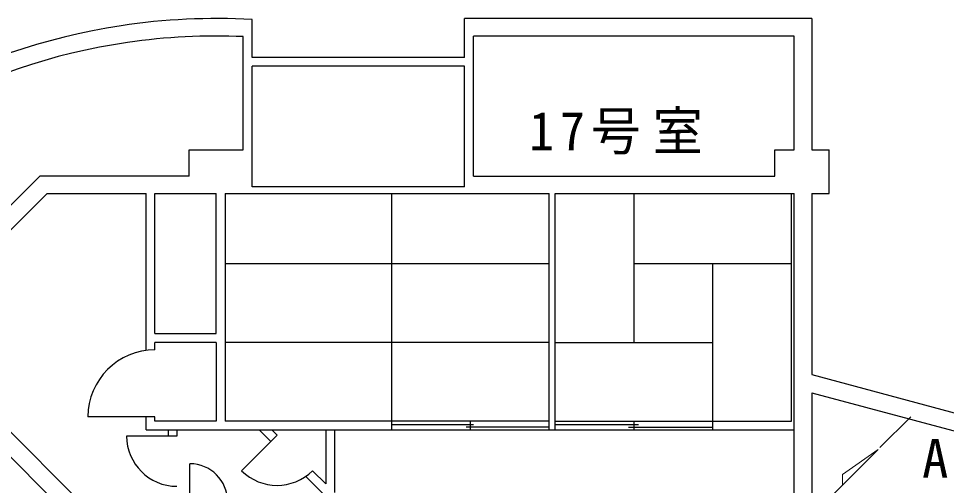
# Model space of a CAD drawing. Units: millimetres, scale not verified. Extents: x -57444 to 128924, y -40058 to 51382.
# Drawn here: x -27936 to -17339, y 25887 to 31221 of the extents above; entities that cross this region are included whole.
import ezdxf
from ezdxf.enums import TextEntityAlignment as Align

# ---------------------------------------------------------------- set-up
doc = ezdxf.new("R2010")
doc.units = ezdxf.units.MM
doc.header["$LTSCALE"] = 200
doc.layers.add('1-1_施設名', color=7, linetype='Continuous')
doc.layers.add('8-2', color=7, linetype='Continuous')
doc.layers.add('1-8', color=4, linetype='Continuous', lineweight=9)
doc.layers.add('8-1', color=7, linetype='Continuous', lineweight=9)
doc.styles.add('ＭＳ ゴシック', font='')
doc.styles.get('ＭＳ ゴシック').set_extended_font_data('MS Gothic')

msp = doc.modelspace()

# ---------------------------------------------------------------- linework, layer by layer
at = {"layer": '1-1_施設名'}
for p, q in [((-25269, 30775.5), (-25269, 31209.4)), ((-22841.6, 30775.5), (-22841.6, 31221)), ((-18877.6, 31221), (-22841.6, 31221)), ((-18877.6, 31221), (-18877.6, 29720.5)), ((-25369, 29720.7), (-25369, 31014.2)), ((-22741.6, 29421), (-22741.6, 31021)), ((-19077.6, 31021), (-22741.6, 31021)), ((-19077.6, 29720.5), (-19077.6, 31021)), ((-22841.6, 30775.5), (-25269, 30775.5)), ((-22841.6, 30675.5), (-25269, 30675.5)), ((-25269, 29299.3), (-25269, 30675.5)), ((-22841.6, 29299.3), (-22841.6, 30675.5)), ((-18877.6, 29720.5), (-18679.8, 29720.5)), ((-18679.8, 29220.5), (-18679.8, 29720.5)), ((-29175.8, 27938.6), (-27693.4, 29421)), ((-25986.1, 29421), (-27693.4, 29421)), ((-22741.6, 29421), (-19296.9, 29421)), ((-22841.6, 29299.3), (-25269, 29299.3)), ((-27610.5, 29221), (-29181.8, 27649.7)), ((-27610.5, 29221), (-26477.6, 29221)), ((-26477.6, 27429.3), (-26477.6, 29221)), ((-26377.6, 29221), (-25677.6, 29221)), ((-26377.6, 27621), (-26377.6, 29221)), ((-25677.6, 27621), (-25677.6, 29221)), ((-25577.6, 29221), (-21877.6, 29221)), ((-25577.6, 29221), (-25577.6, 26621)), ((-23677.6, 29221), (-23677.6, 26521)), ((-21877.6, 26521), (-21877.6, 29221)), ((-21809.1, 29221), (-19077.6, 29221)), ((-21809.1, 26521), (-21809.1, 29221)), ((-20909.1, 29221), (-20909.1, 27521)), ((-19077.6, 25511.3), (-19077.6, 29221)), ((-18877.6, 29220.5), (-18877.6, 27153.4)), ((-18877.6, 29220.5), (-18679.8, 29220.5)), ((-25577.6, 28421), (-21877.6, 28421)), ((-20909.1, 28421), (-19109.1, 28421)), ((-20009.1, 28421), (-20009.1, 26521)), ((-29181.8, 27649.7), (-26781.8, 25249.7)), ((-26377.6, 27621), (-25677.6, 27621)), ((-29323.3, 27508.3), (-26923.2, 25108.2)), ((-25677.6, 27521), (-26377.6, 27521)), ((-26377.6, 27435.9), (-26377.6, 27521)), ((-25677.6, 27521), (-25677.6, 26621)), ((-21877.6, 27521), (-25577.6, 27521)), ((-21809.1, 27521), (-20009.1, 27521)), ((-18877.6, 27153.4), (-16340.1, 26473.5)), ((-18877.6, 26946.4), (-16402.7, 26283.2)), ((-18877.6, 26946.4), (-18877.6, 22101.6)), ((-26377.6, 26670.4), (-27143, 26670.4)), ((-26477.6, 26521), (-26477.6, 26670.4)), ((-26377.6, 26621), (-26377.6, 26670.4)), ((-25677.6, 26621), (-26377.6, 26621)), ((-21877.6, 26621), (-25577.6, 26621)), ((-22777.6, 26621), (-22777.6, 26521)), ((-20909.1, 26621), (-20909.1, 26521)), ((-26477.6, 26521), (-19077.6, 26521)), ((-26227.3, 26521), (-26227.3, 26451.3)), ((-26127.3, 26521), (-26127.3, 26451.3)), ((-25186.4, 26521), (-25054.5, 26389.2)), ((-25044.9, 26521), (-24983.8, 26459.9)), ((-24428.1, 26521), (-24428.1, 25904.2)), ((-24328.1, 26521), (-24328.1, 25804.2)), ((-23677.6, 26584.6), (-22740, 26584.6)), ((-21877.6, 26553.4), (-22822.3, 26553.4)), ((-21809.1, 26581.2), (-20855.9, 26581.2)), ((-20009.1, 26550.1), (-20969.4, 26550.1)), ((-26127.3, 26451.3), (-26701.3, 26451.3)), ((-24983.8, 26459.9), (-25388.8, 26054.9)), ((-25978.9, 25704.2), (-25978.9, 26134.8)), ((-24655.8, 25990.4), (-24298.9, 25633.6)), ((-24578.8, 26054.9), (-24428.1, 25904.2))]:
    msp.add_line(p, q, dxfattribs=at)
for points in [[(-25986.1, 29421), (-25986.1, 29721), (-25369, 29721)], [(-19296.9, 29421), (-19296.9, 29720.5), (-19077.6, 29720.5)], [(-21809.1, 26621), (-19109.1, 26621), (-19109.1, 29221)]]:
    msp.add_lwpolyline(points, dxfattribs=at)
for centre, radius, start, end in [((-25677.6, 24001), 7220, 86.75602, 98.66286), ((-25677.6, 24001), 7220, 98.66286, 180), ((-25677.6, 24001), 7020, 98.29776, 180), ((-25677.6, 24001), 7020, 87.48074, 98.29776), ((-26377.6, 26670.4), 765.4, 90, 180), ((-26127.3, 26451.3), 574.1, 180, 270), ((-25978.9, 25704.2), 430.6, 0, 90), ((-24983.8, 26459.9), 572.7, 225, 315)]:
    msp.add_arc(centre, radius, start, end, dxfattribs=at)
at = {"layer": '8-1', "color": 4}
msp.add_line((-18098.7, 26318.5), (-17747.1, 26670.1), dxfattribs=at)
at = {"layer": '8-1'}
for p, q in [((-18883.5, 25533.7), (-18119.7, 26297.4)), ((-18527.1, 26010.1), (-18119.7, 26297.4)), ((-18527.1, 25890.1), (-18527.1, 26010.1))]:
    msp.add_line(p, q, dxfattribs=at)

# ---------------------------------------------------------------- texts
at = {"layer": '1-8', "color": 7, "insert": (-22104, 29667.3), "char_height": 439.9, "attachment_point": 7, "style": 'ＭＳ ゴシック'}
msp.add_mtext('\\T1.24;\\W0.95;17号室', dxfattribs=at)
at = {"layer": '8-2', "style": 'ＭＳ ゴシック'}
msp.add_text('A-23L', height=439.9, dxfattribs=at).set_placement((-17616.7, 25844.7), align=Align.BOTTOM_LEFT)

doc.saveas('drawing.dxf')
